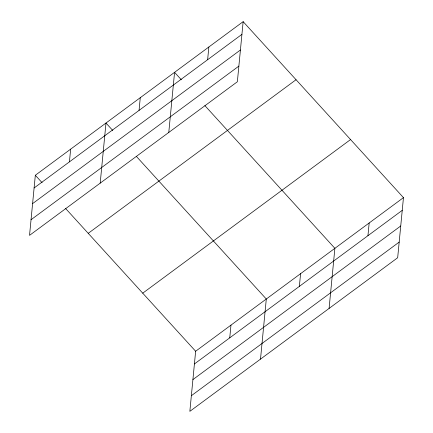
<?xml version="1.0" encoding="UTF-8"?>
<svg xmlns="http://www.w3.org/2000/svg" width="433" height="433" viewBox="0 0 433 433"><rect width="100%" height="100%" fill="white"/><g stroke="black" fill="none" stroke-linecap="round" stroke-linejoin="round"><path stroke-width="0.65" d="M35.327 175.262L29.536 235.363L237.36 81.756L243.151 21.65L35.327 175.262L42.109 182.704M69.432 161.855L70.655 149.147M100.196 183.137L105.988 123.032L112.769 130.479M139.053 110.393L140.276 97.685M168.778 132.444L174.569 72.343L181.351 79.786M207.634 59.705L208.858 46.997M65.621 208.517L195.64 351.244L189.849 411.35L397.673 257.738L403.464 197.637L243.151 21.65M229.744 337.843L230.968 325.134M260.509 359.125L266.3 299.019L136.281 156.291M299.365 286.381L300.589 273.672M329.091 308.431L334.882 248.326L204.863 105.598M367.947 235.687L369.17 222.984M34.104 187.965L241.928 34.359M32.594 203.607L240.418 50.001M31.046 219.72L238.87 66.114M88.229 233.338L296.053 79.726M142.733 293.173L350.557 139.561M195.64 351.244L403.464 197.637M194.417 363.953L402.241 210.346M192.907 379.595L400.731 225.983M191.359 395.708L399.183 242.101"/></g></svg>
